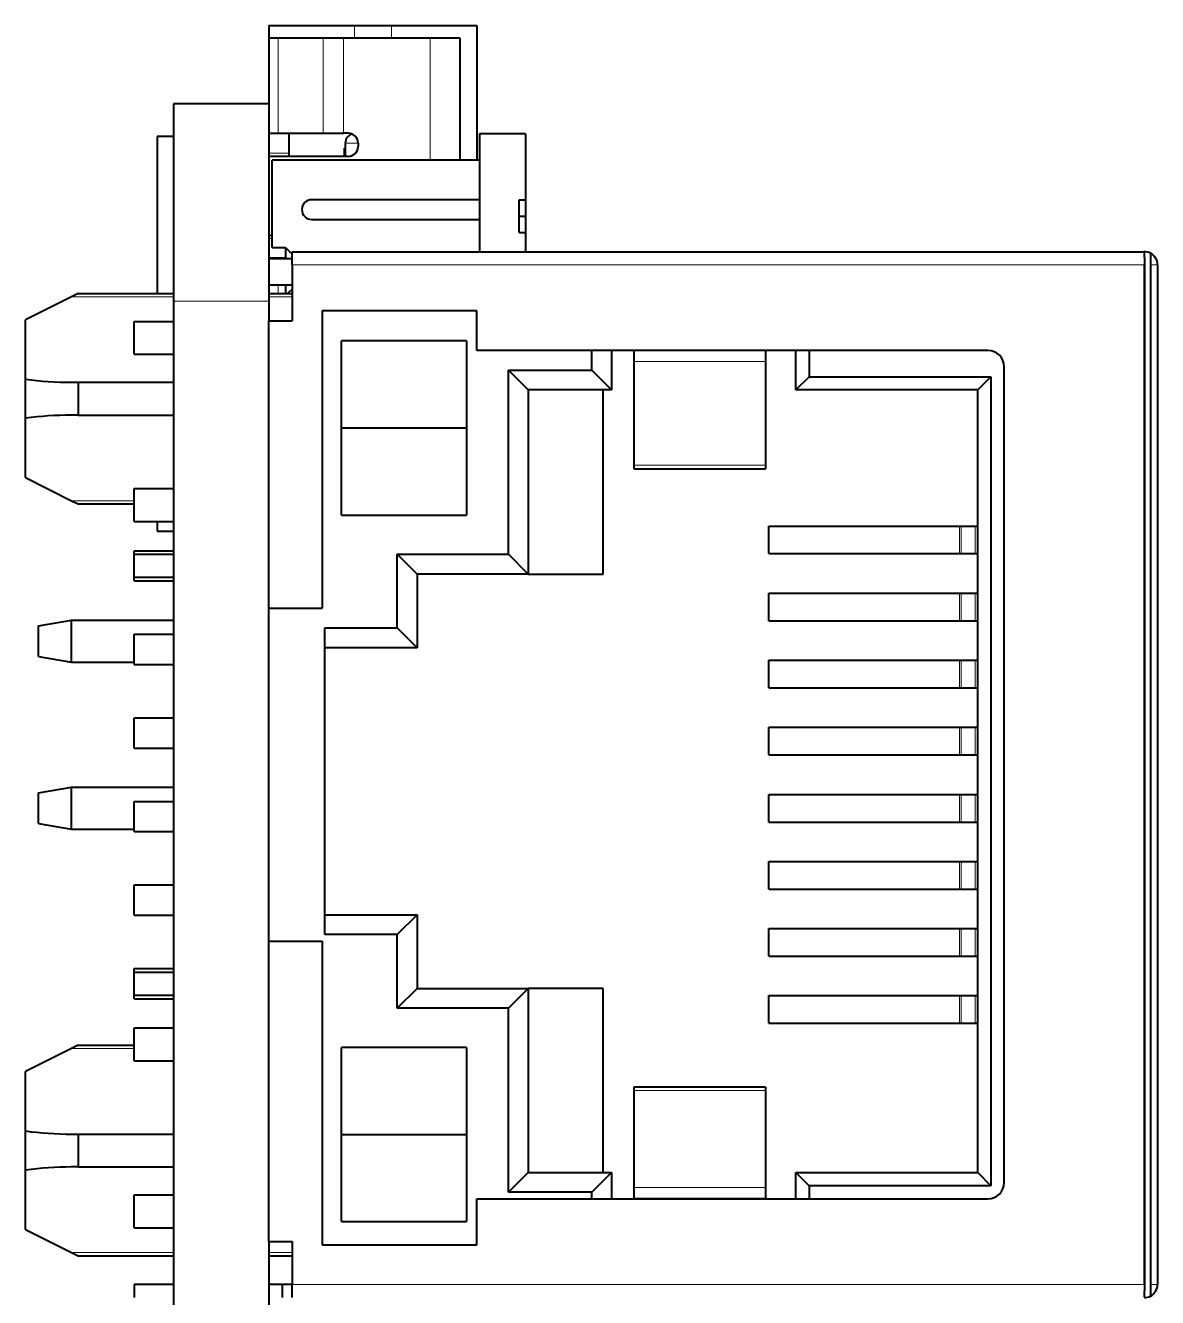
# Model space of a CAD drawing. Header units: millimetres. Extents: x 267.9 to 288.6, y 72.2 to 129.4.
# Drawn here: x 268.35 to 285.55, y 110.09 to 129.43 of the extents above; entities that cross this region are included whole.
import ezdxf

# ---------------------------------------------------------------- set-up
doc = ezdxf.new("R2010")
doc.units = ezdxf.units.MM
doc.header["$LTSCALE"] = 12.7
doc.layers.add('TANGENT_LINES', color=7, linetype='Continuous', lineweight=15)
doc.layers.add('Visible', color=7, linetype='Continuous', lineweight=40)

msp = doc.modelspace()

# ---------------------------------------------------------------- linework, layer by layer
at = {"layer": 'TANGENT_LINES'}
for p, q in [((273.347, 129.432), (273.347, 129.242)), ((273.907, 129.432), (273.907, 129.242)), ((272.188, 129.242), (272.188, 127.792)), ((272.868, 129.242), (272.868, 127.792)), ((273.177, 129.242), (273.177, 127.792)), ((274.497, 129.242), (274.497, 127.382)), ((272.347, 127.492), (272.047, 127.492)), ((273.402, 127.642), (273.207, 127.642)), ((272.097, 126.192), (272.047, 126.192)), ((272.188, 125.892), (272.188, 125.882)), ((285.347, 125.792), (272.397, 125.792)), ((285.447, 125.792), (285.547, 125.792)), ((272.188, 125.482), (272.188, 125.357)), ((269.047, 125.307), (270.597, 125.307)), ((272.047, 125.242), (270.597, 125.242)), ((272.047, 125.307), (272.397, 125.307)), ((279.592, 124.324), (277.592, 124.324)), ((279.592, 122.748), (277.592, 122.748)), ((269.047, 122.207), (269.997, 122.207)), ((282.54, 121.402), (282.54, 121.822)), ((282.565, 121.402), (282.565, 121.822)), ((282.774, 121.402), (282.774, 121.822)), ((282.54, 120.382), (282.54, 120.802)), ((282.565, 120.382), (282.565, 120.802)), ((282.774, 120.382), (282.774, 120.802)), ((282.54, 119.362), (282.54, 119.782)), ((282.565, 119.362), (282.565, 119.782)), ((282.774, 119.362), (282.774, 119.782)), ((282.54, 118.342), (282.54, 118.762)), ((282.565, 118.342), (282.565, 118.762)), ((282.774, 118.342), (282.774, 118.762)), ((282.54, 117.322), (282.54, 117.742)), ((282.565, 117.322), (282.565, 117.742)), ((282.774, 117.322), (282.774, 117.742)), ((282.54, 116.302), (282.54, 116.722)), ((282.565, 116.302), (282.565, 116.722)), ((282.774, 116.302), (282.774, 116.722)), ((282.54, 115.282), (282.54, 115.702)), ((282.565, 115.282), (282.565, 115.702)), ((282.774, 115.282), (282.774, 115.702)), ((282.54, 114.262), (282.54, 114.682)), ((282.565, 114.262), (282.565, 114.682)), ((282.774, 114.262), (282.774, 114.682)), ((269.047, 113.877), (269.997, 113.877)), ((279.592, 113.242), (277.592, 113.242)), ((279.592, 111.763), (277.592, 111.763)), ((269.047, 110.777), (270.597, 110.777)), ((272.047, 110.777), (272.397, 110.777)), ((272.397, 110.292), (285.347, 110.292)), ((285.447, 110.292), (285.547, 110.292))]:
    msp.add_line(p, q, dxfattribs=at)
at = {"layer": 'Visible'}
for p, q in [((272.047, 129.432), (273.347, 129.432)), ((272.047, 129.432), (272.047, 129.242)), ((273.347, 129.432), (273.907, 129.432)), ((273.907, 129.432), (275.207, 129.432)), ((275.207, 129.432), (275.207, 127.382)), ((272.047, 129.242), (272.047, 128.242)), ((272.047, 129.242), (272.188, 129.242)), ((272.188, 129.242), (272.868, 129.242)), ((272.868, 129.242), (273.177, 129.242)), ((273.177, 129.242), (274.497, 129.242)), ((274.497, 129.242), (274.947, 129.242)), ((274.947, 129.242), (274.947, 127.382)), ((272.047, 128.242), (270.597, 128.242)), ((270.597, 128.242), (270.597, 125.242)), ((272.047, 128.242), (272.047, 125.242)), ((270.347, 127.742), (270.347, 125.357)), ((270.597, 127.742), (270.347, 127.742)), ((272.047, 127.792), (272.188, 127.792)), ((272.188, 127.792), (272.868, 127.792)), ((272.347, 127.792), (272.347, 127.492)), ((272.868, 127.792), (273.177, 127.792)), ((273.252, 127.792), (273.177, 127.792)), ((275.947, 127.782), (275.247, 127.782)), ((275.247, 127.782), (275.247, 125.992)), ((275.947, 127.782), (275.947, 126.782)), ((272.347, 127.492), (272.347, 127.442)), ((273.197, 127.566), (273.207, 127.566)), ((273.197, 127.442), (273.197, 127.566)), ((273.207, 127.642), (273.207, 127.442)), ((273.402, 127.642), (273.402, 127.592)), ((273.252, 127.442), (272.047, 127.442)), ((275.247, 127.382), (272.097, 127.382)), ((272.097, 126.057), (272.097, 127.382)), ((275.247, 127.382), (275.247, 126.782)), ((275.247, 126.782), (272.697, 126.782)), ((275.847, 126.782), (275.947, 126.782)), ((275.847, 126.282), (275.847, 126.782)), ((275.947, 126.782), (275.947, 126.532)), ((275.847, 126.532), (275.947, 126.532)), ((275.947, 126.532), (275.947, 126.282)), ((272.697, 126.482), (275.247, 126.482)), ((275.247, 126.482), (275.247, 125.992)), ((272.047, 126.242), (272.097, 126.242)), ((275.847, 126.282), (275.947, 126.282)), ((275.947, 126.282), (275.947, 125.992)), ((272.097, 126.057), (272.297, 126.057)), ((272.297, 126.057), (272.297, 125.882)), ((272.297, 126.057), (272.397, 125.957)), ((272.397, 125.992), (285.341, 125.992)), ((272.397, 125.792), (272.397, 125.992)), ((285.347, 125.992), (285.341, 125.992)), ((272.188, 125.892), (272.047, 125.892)), ((272.397, 125.882), (272.047, 125.882)), ((272.297, 125.892), (272.188, 125.892)), ((272.397, 125.792), (272.397, 124.942)), ((285.347, 110.292), (285.347, 125.792)), ((285.354, 110.286), (285.354, 125.797)), ((285.447, 110.292), (285.447, 125.792)), ((285.547, 125.792), (285.547, 110.292)), ((269.147, 125.357), (269.047, 125.307)), ((269.147, 125.357), (270.597, 125.357)), ((272.397, 125.482), (272.047, 125.482)), ((272.047, 125.357), (272.397, 125.357)), ((272.297, 125.482), (272.297, 125.357)), ((272.397, 125.425), (272.328, 125.357)), ((269.047, 125.307), (268.347, 124.957)), ((270.597, 125.242), (270.597, 75.242)), ((272.047, 125.242), (272.047, 124.942)), ((268.347, 124.055), (268.347, 124.957)), ((272.047, 124.942), (272.397, 124.942)), ((272.047, 120.572), (272.047, 124.942)), ((272.857, 125.092), (272.857, 120.572)), ((275.207, 125.092), (272.857, 125.092)), ((275.207, 124.492), (275.207, 125.092)), ((269.997, 124.932), (270.597, 124.932)), ((269.997, 124.432), (269.997, 124.932)), ((273.147, 123.312), (273.147, 124.635)), ((275.047, 124.635), (273.147, 124.635)), ((275.047, 124.635), (275.047, 123.312)), ((269.997, 124.432), (270.597, 124.432)), ((282.967, 124.492), (275.207, 124.492)), ((276.952, 124.192), (276.952, 124.492)), ((277.252, 124.492), (277.252, 123.892)), ((279.592, 124.492), (277.592, 124.492)), ((277.592, 124.492), (277.592, 124.324)), ((279.592, 124.492), (279.592, 124.324)), ((280.052, 123.892), (280.052, 124.492)), ((280.252, 124.492), (280.252, 124.092)), ((275.987, 123.892), (275.687, 124.192)), ((275.687, 121.392), (275.687, 124.192)), ((275.687, 124.192), (276.952, 124.192)), ((277.252, 123.892), (276.952, 124.192)), ((277.592, 124.324), (277.592, 122.748)), ((279.592, 124.324), (279.592, 122.748)), ((283.217, 111.842), (283.217, 124.242)), ((268.347, 123.459), (268.347, 124.055)), ((269.047, 124.007), (269.147, 124.007)), ((269.147, 124.007), (270.597, 124.007)), ((269.147, 124.007), (269.147, 123.507)), ((280.252, 124.092), (280.052, 123.892)), ((280.252, 124.092), (283.017, 124.092)), ((283.017, 124.092), (282.817, 123.892)), ((283.017, 124.092), (283.017, 111.792)), ((275.987, 123.892), (275.987, 121.092)), ((277.252, 123.892), (275.987, 123.892)), ((277.125, 121.092), (277.125, 123.892)), ((282.817, 123.892), (280.052, 123.892)), ((282.817, 111.992), (282.817, 123.892)), ((268.347, 122.557), (268.347, 123.459)), ((269.147, 123.507), (269.047, 123.507)), ((269.147, 123.507), (270.597, 123.507)), ((273.147, 121.989), (273.147, 123.312)), ((275.047, 123.312), (273.147, 123.312)), ((275.047, 123.312), (275.047, 121.989)), ((277.592, 122.748), (277.592, 122.692)), ((277.592, 122.692), (279.592, 122.692)), ((279.592, 122.748), (279.592, 122.692)), ((268.347, 122.557), (269.047, 122.207)), ((269.997, 122.392), (270.597, 122.392)), ((269.997, 121.892), (269.997, 122.392)), ((269.047, 122.207), (269.147, 122.157)), ((269.147, 122.157), (269.997, 122.157)), ((269.997, 121.892), (270.597, 121.892)), ((270.347, 121.892), (270.347, 121.742)), ((273.147, 121.989), (275.047, 121.989)), ((270.347, 121.742), (270.597, 121.742)), ((279.643, 121.402), (279.643, 121.822)), ((279.643, 121.822), (282.54, 121.822)), ((282.54, 121.822), (282.565, 121.822)), ((282.565, 121.822), (282.774, 121.822)), ((282.774, 121.822), (282.817, 121.822)), ((269.997, 121.394), (269.997, 121.446)), ((269.997, 121.446), (270.597, 121.446)), ((269.997, 121.044), (269.997, 121.394)), ((269.997, 121.394), (270.597, 121.394)), ((274.297, 121.092), (273.997, 121.392)), ((273.997, 120.272), (273.997, 121.392)), ((273.997, 121.392), (275.687, 121.392)), ((275.987, 121.092), (275.687, 121.392)), ((279.643, 121.402), (282.54, 121.402)), ((282.54, 121.402), (282.565, 121.402)), ((282.565, 121.402), (282.774, 121.402)), ((282.774, 121.402), (282.817, 121.402)), ((274.297, 121.092), (274.297, 119.972)), ((275.987, 121.092), (274.297, 121.092)), ((275.987, 121.092), (277.125, 121.092)), ((269.997, 121.044), (270.597, 121.044)), ((269.997, 120.986), (269.997, 121.044)), ((269.997, 120.986), (270.597, 120.986)), ((279.643, 120.382), (279.643, 120.802)), ((279.643, 120.802), (282.54, 120.802)), ((282.54, 120.802), (282.565, 120.802)), ((282.565, 120.802), (282.774, 120.802)), ((282.774, 120.802), (282.817, 120.802)), ((272.047, 115.512), (272.047, 120.572)), ((272.047, 120.572), (272.857, 120.572)), ((268.547, 120.304), (269.047, 120.392)), ((268.547, 119.84), (268.547, 120.304)), ((269.047, 119.752), (269.047, 120.392)), ((269.047, 120.392), (270.597, 120.392)), ((279.643, 120.382), (282.54, 120.382)), ((282.54, 120.382), (282.565, 120.382)), ((282.565, 120.382), (282.774, 120.382)), ((282.774, 120.382), (282.817, 120.382)), ((269.997, 120.176), (270.597, 120.176)), ((269.997, 119.716), (269.997, 120.176)), ((272.897, 115.612), (272.897, 120.272)), ((272.897, 120.272), (273.997, 120.272)), ((274.297, 119.972), (273.997, 120.272)), ((274.297, 119.972), (272.897, 119.972)), ((268.547, 119.84), (269.047, 119.752)), ((269.047, 119.752), (269.997, 119.752)), ((269.997, 119.716), (270.597, 119.716)), ((279.643, 119.362), (279.643, 119.782)), ((279.643, 119.782), (282.54, 119.782)), ((282.54, 119.782), (282.565, 119.782)), ((282.565, 119.782), (282.774, 119.782)), ((282.774, 119.782), (282.817, 119.782)), ((279.643, 119.362), (282.54, 119.362)), ((282.54, 119.362), (282.565, 119.362)), ((282.565, 119.362), (282.774, 119.362)), ((282.774, 119.362), (282.817, 119.362)), ((269.997, 118.446), (269.997, 118.906)), ((269.997, 118.906), (270.597, 118.906)), ((279.643, 118.342), (279.643, 118.762)), ((279.643, 118.762), (282.54, 118.762)), ((282.54, 118.762), (282.565, 118.762)), ((282.565, 118.762), (282.774, 118.762)), ((282.774, 118.762), (282.817, 118.762)), ((269.997, 118.446), (270.597, 118.446)), ((279.643, 118.342), (282.54, 118.342)), ((282.54, 118.342), (282.565, 118.342)), ((282.565, 118.342), (282.774, 118.342)), ((282.774, 118.342), (282.817, 118.342)), ((268.547, 117.764), (269.047, 117.852)), ((269.047, 117.212), (269.047, 117.852)), ((269.047, 117.852), (270.597, 117.852)), ((268.547, 117.3), (268.547, 117.764)), ((269.997, 117.636), (270.597, 117.636)), ((269.997, 117.176), (269.997, 117.636)), ((279.643, 117.322), (279.643, 117.742)), ((279.643, 117.742), (282.54, 117.742)), ((282.54, 117.742), (282.565, 117.742)), ((282.565, 117.742), (282.774, 117.742)), ((282.774, 117.742), (282.817, 117.742)), ((268.547, 117.3), (269.047, 117.212)), ((269.047, 117.212), (269.997, 117.212)), ((279.643, 117.322), (282.54, 117.322)), ((282.54, 117.322), (282.565, 117.322)), ((282.565, 117.322), (282.774, 117.322)), ((282.774, 117.322), (282.817, 117.322)), ((269.997, 117.176), (270.597, 117.176)), ((279.643, 116.302), (279.643, 116.722)), ((279.643, 116.722), (282.54, 116.722)), ((282.54, 116.722), (282.565, 116.722)), ((282.565, 116.722), (282.774, 116.722)), ((282.774, 116.722), (282.817, 116.722)), ((269.997, 115.906), (269.997, 116.366)), ((269.997, 116.366), (270.597, 116.366)), ((279.643, 116.302), (282.54, 116.302)), ((282.54, 116.302), (282.565, 116.302)), ((282.565, 116.302), (282.774, 116.302)), ((282.774, 116.302), (282.817, 116.302)), ((269.997, 115.906), (270.597, 115.906)), ((272.897, 115.912), (274.297, 115.912)), ((274.297, 115.912), (273.997, 115.612)), ((274.297, 115.912), (274.297, 114.792)), ((279.643, 115.282), (279.643, 115.702)), ((279.643, 115.702), (282.54, 115.702)), ((282.54, 115.702), (282.565, 115.702)), ((282.565, 115.702), (282.774, 115.702)), ((282.774, 115.702), (282.817, 115.702)), ((272.047, 115.512), (272.857, 115.512)), ((272.047, 110.942), (272.047, 115.512)), ((272.857, 115.512), (272.857, 110.892)), ((273.997, 115.612), (272.897, 115.612)), ((273.997, 114.492), (273.997, 115.612)), ((279.643, 115.282), (282.54, 115.282)), ((282.54, 115.282), (282.565, 115.282)), ((282.565, 115.282), (282.774, 115.282)), ((282.774, 115.282), (282.817, 115.282)), ((269.997, 115.041), (269.997, 115.096)), ((269.997, 115.096), (270.597, 115.096)), ((269.997, 114.691), (269.997, 115.041)), ((269.997, 115.041), (270.597, 115.041)), ((269.997, 114.691), (270.597, 114.691)), ((269.997, 114.636), (269.997, 114.691)), ((274.297, 114.792), (273.997, 114.492)), ((274.297, 114.792), (275.987, 114.792)), ((275.987, 114.792), (275.687, 114.492)), ((277.125, 114.792), (275.987, 114.792)), ((275.987, 114.792), (275.987, 111.992)), ((277.125, 111.992), (277.125, 114.792)), ((269.997, 114.636), (270.597, 114.636)), ((279.643, 114.262), (279.643, 114.682)), ((279.643, 114.682), (282.54, 114.682)), ((282.54, 114.682), (282.565, 114.682)), ((282.565, 114.682), (282.774, 114.682)), ((282.774, 114.682), (282.817, 114.682)), ((275.687, 114.492), (273.997, 114.492)), ((275.687, 111.692), (275.687, 114.492)), ((269.997, 114.192), (270.597, 114.192)), ((269.997, 113.692), (269.997, 114.192)), ((279.643, 114.262), (282.54, 114.262)), ((282.54, 114.262), (282.565, 114.262)), ((282.565, 114.262), (282.774, 114.262)), ((282.774, 114.262), (282.817, 114.262)), ((269.147, 113.927), (269.047, 113.877)), ((269.147, 113.927), (269.997, 113.927)), ((269.047, 113.877), (268.347, 113.527)), ((273.147, 112.572), (273.147, 113.895)), ((275.047, 113.895), (273.147, 113.895)), ((275.047, 113.895), (275.047, 112.572)), ((268.347, 112.625), (268.347, 113.527)), ((269.997, 113.692), (270.597, 113.692)), ((279.592, 113.292), (277.592, 113.292)), ((277.592, 113.292), (277.592, 113.242)), ((277.592, 113.242), (277.592, 111.763)), ((279.592, 113.292), (279.592, 113.242)), ((279.592, 113.242), (279.592, 111.763)), ((268.347, 112.029), (268.347, 112.625)), ((269.047, 112.577), (269.147, 112.577)), ((269.147, 112.577), (270.597, 112.577)), ((269.147, 112.577), (269.147, 112.077)), ((273.147, 112.572), (275.047, 112.572)), ((273.147, 111.249), (273.147, 112.572)), ((275.047, 112.572), (275.047, 111.249)), ((268.347, 111.127), (268.347, 112.029)), ((269.147, 112.077), (269.047, 112.077)), ((269.147, 112.077), (270.597, 112.077)), ((275.987, 111.992), (275.687, 111.692)), ((275.987, 111.992), (277.252, 111.992)), ((277.252, 111.992), (276.952, 111.692)), ((277.252, 111.992), (277.252, 111.592)), ((280.052, 111.592), (280.052, 111.992)), ((280.252, 111.792), (280.052, 111.992)), ((280.052, 111.992), (282.817, 111.992)), ((283.017, 111.792), (282.817, 111.992)), ((283.017, 111.792), (280.252, 111.792)), ((280.252, 111.792), (280.252, 111.592)), ((269.997, 111.152), (269.997, 111.652)), ((269.997, 111.652), (270.597, 111.652)), ((275.207, 111.592), (282.967, 111.592)), ((275.207, 110.892), (275.207, 111.592)), ((276.952, 111.692), (275.687, 111.692)), ((276.952, 111.592), (276.952, 111.692)), ((277.592, 111.763), (277.592, 111.592)), ((279.592, 111.592), (277.592, 111.592)), ((279.592, 111.763), (279.592, 111.592)), ((273.147, 111.249), (275.047, 111.249)), ((268.347, 111.127), (269.047, 110.777)), ((269.997, 111.152), (270.597, 111.152)), ((272.047, 110.942), (272.397, 110.942)), ((272.047, 110.942), (272.047, 87.692)), ((272.397, 110.942), (272.397, 110.292)), ((272.857, 110.892), (275.207, 110.892)), ((269.047, 110.777), (269.147, 110.727)), ((269.147, 110.727), (270.597, 110.727)), ((272.047, 110.727), (272.397, 110.727)), ((269.997, 110.292), (269.997, 110.092)), ((270.597, 110.292), (269.997, 110.292)), ((272.247, 110.292), (272.047, 110.292)), ((272.247, 110.292), (272.247, 110.092)), ((272.397, 110.292), (272.247, 110.292)), ((272.397, 110.092), (272.397, 110.292))]:
    msp.add_line(p, q, dxfattribs=at)
for centre, radius, start, end in [((273.357, 127.642), 0.15, 110.5277, 180), ((273.252, 127.642), 0.15, 0, 90), ((273.252, 127.592), 0.15, 270, 0), ((272.697, 126.632), 0.15, 90, 270), ((285.347, 125.792), 0.2, 62.1409, 90), ((285.347, 125.792), 0.2, 0, 62.1409), ((282.967, 124.242), 0.25, 360, 90), ((282.967, 111.842), 0.25, 270, 360), ((285.347, 110.292), 0.2, 297.8591, 360), ((285.347, 110.292), 0.2, 270, 297.8591)]:
    msp.add_arc(centre, radius, start, end, dxfattribs=at)
at = {"layer": 'Visible', "extrusion": (0, 0, -1)}
for centre, major_axis, start_param, end_param in [((285.341, 125.792), (0, -0.2), 3.141593, 4.712389), ((285.341, 110.292), (0, 0.2), 1.570796, 3.141593)]:
    msp.add_ellipse(centre, major_axis=major_axis, ratio=0.032972, start_param=start_param, end_param=end_param, dxfattribs=at)
at = {"layer": 'Visible'}
for centre, major_axis, ratio, start_param, end_param in [((285.441, 125.792), (0, -0.177), 0.032954, 1.570796, 3.124176), ((269.047, 125.307), (2.6, 0), 0.5, 4.439795, 4.712389), ((269.047, 122.207), (2.6, 0), 0.5, 1.570796, 1.843391), ((269.047, 113.877), (2.6, 0), 0.5, 4.439795, 4.712389), ((269.047, 110.777), (2.6, 0), 0.5, 1.570796, 1.843391), ((285.441, 110.292), (0, -0.177), 0.032954, 0.017417, 1.570796)]:
    msp.add_ellipse(centre, major_axis=major_axis, ratio=ratio, start_param=start_param, end_param=end_param, dxfattribs=at)

doc.saveas('drawing.dxf')
